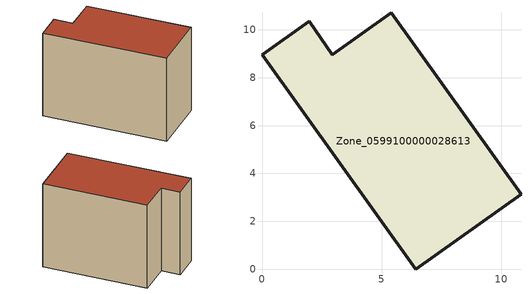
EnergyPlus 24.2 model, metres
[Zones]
Zone_0599100000028613
 floor ground (C_G): 6.43,0 0,8.95 1.97,10.36 2.95,8.97 5.4,10.72 10.83,3.14 z0
 wall outside (C_F): 2.95,8.97 1.97,10.36 0,8.95 6.43,0 10.83,3.14 5.4,10.72 2.95,8.97 z0:7.92
 roof outside (C_R): 10.83,3.14 5.4,10.72 2.95,8.97 1.97,10.36 0,8.95 6.43,0 z7.92
[BUILDING]
Pand.0599100000028613: North Axis=0; Terrain=City; Loads Convergence Tolerance Value=0.04; Temperature Convergence Tolerance Value=0.4; Solar Distribution=FullExterior; Maximum Number of Warmup Days=25; Minimum Number of Warmup Days=1
[Site:Location]
Rotterdam.The.Hague.AP_ZH_NLD Design_Conditions: Latitude=51.96; Longitude=4.45; Time Zone=1; Elevation=-4.5
[SITE:GROUNDTEMPERATURE:BUILDINGSURFACE]
18, 18, 18, 18, 18, 18, 18, 18, 18, 18, 18, 18
[MATERIAL] Thermal Absorptance=0.9; Solar Absorptance=0.7; Visible Absorptance=0.7
Name | Roughness | Thickness | Conductivity | Density | Specific Heat
G.TI.1975-1991 | MediumSmooth | 0.15 | 0.288461 | 540 | 1210
F.TI.1975-1991 | Rough | 0.3 | 0.230769 | 1920 | 840
R.TI.1975-1991 | MediumRough | 0.2 | 0.153846 | 1500 | 1000
[CONSTRUCTION]
C_G: G.TI.1975-1991
C_F: F.TI.1975-1991
C_R: R.TI.1975-1991
[ZONE]
Zone_0599100000028613: Type=1; Multiplier=1; Ceiling Height=Autocalculate; Volume=Autocalculate; Floor Area=autocalculate; Part of Total Floor Area=Yes
[ZONEINFILTRATION:DESIGNFLOWRATE]
Infil_Zone_0599100000028613: Zone or ZoneList or Space or SpaceList=Zone_0599100000028613; Schedule=AlwaysOn; Design Flow Rate Calculation Method=Flow/Area; Flow Rate per Floor Area=0.003; Constant Term Coefficient=1; Temperature Term Coefficient=0; Velocity Term Coefficient=0; Velocity Squared Term Coefficient=0
[HVACTEMPLATE:ZONE:IDEALLOADSAIRSYSTEM]
Zone_0599100000028613: Maximum Heating Supply Air Temperature=50; Minimum Cooling Supply Air Temperature=13; Maximum Heating Supply Air Humidity Ratio=0.0156; Minimum Cooling Supply Air Humidity Ratio=0.0077; Heating Limit=NoLimit; Cooling Limit=NoLimit; Dehumidification Control Type=ConstantSensibleHeatRatio; Cooling Sensible Heat Ratio=0.7; Dehumidification Setpoint=60; Humidification Control Type=None; Humidification Setpoint=30; Outdoor Air Method=None; Outdoor Air Flow Rate per Person=0.00944; Outdoor Air Flow Rate per Zone Floor Area=0; Outdoor Air Flow Rate per Zone=0; Demand Controlled Ventilation Type=None; Outdoor Air Economizer Type=NoEconomizer; Heat Recovery Type=None; Sensible Heat Recovery Effectiveness=0.7; Latent Heat Recovery Effectiveness=0.65
[ZONECONTROL:THERMOSTAT]
ThermostatControl_Zone_0599100000028613: Zone or ZoneList=Zone_0599100000028613; Control Type Schedule=DualSetpointControlType; Control 1=Thermostat_Zone_0599100000028613; Temperature Difference Between Cutout And Setpoint=0
[THERMOSTATSETPOINT:DUALSETPOINT]
Thermostat_Zone_0599100000028613: Heating Setpoint Temperature Schedule=HeatingSetpoint_Zone_0599100000028613; Cooling Setpoint Temperature Schedule=CoolingSetpoint_Zone_0599100000028613
[SCHEDULE:COMPACT]
HeatingSetpoint_Zone_0599100000028613: Through: 12/31, For: AllDays, Until: 24:00, 21
CoolingSetpoint_Zone_0599100000028613: Through: 12/31, For: AllDays, Until: 24:00, 24
DualSetpointControlType: Through: 12/31, For: AllDays, Until: 24:00, 4
AlwaysOn: Through: 12/31, For: AllDays, Until: 24:00, 1
